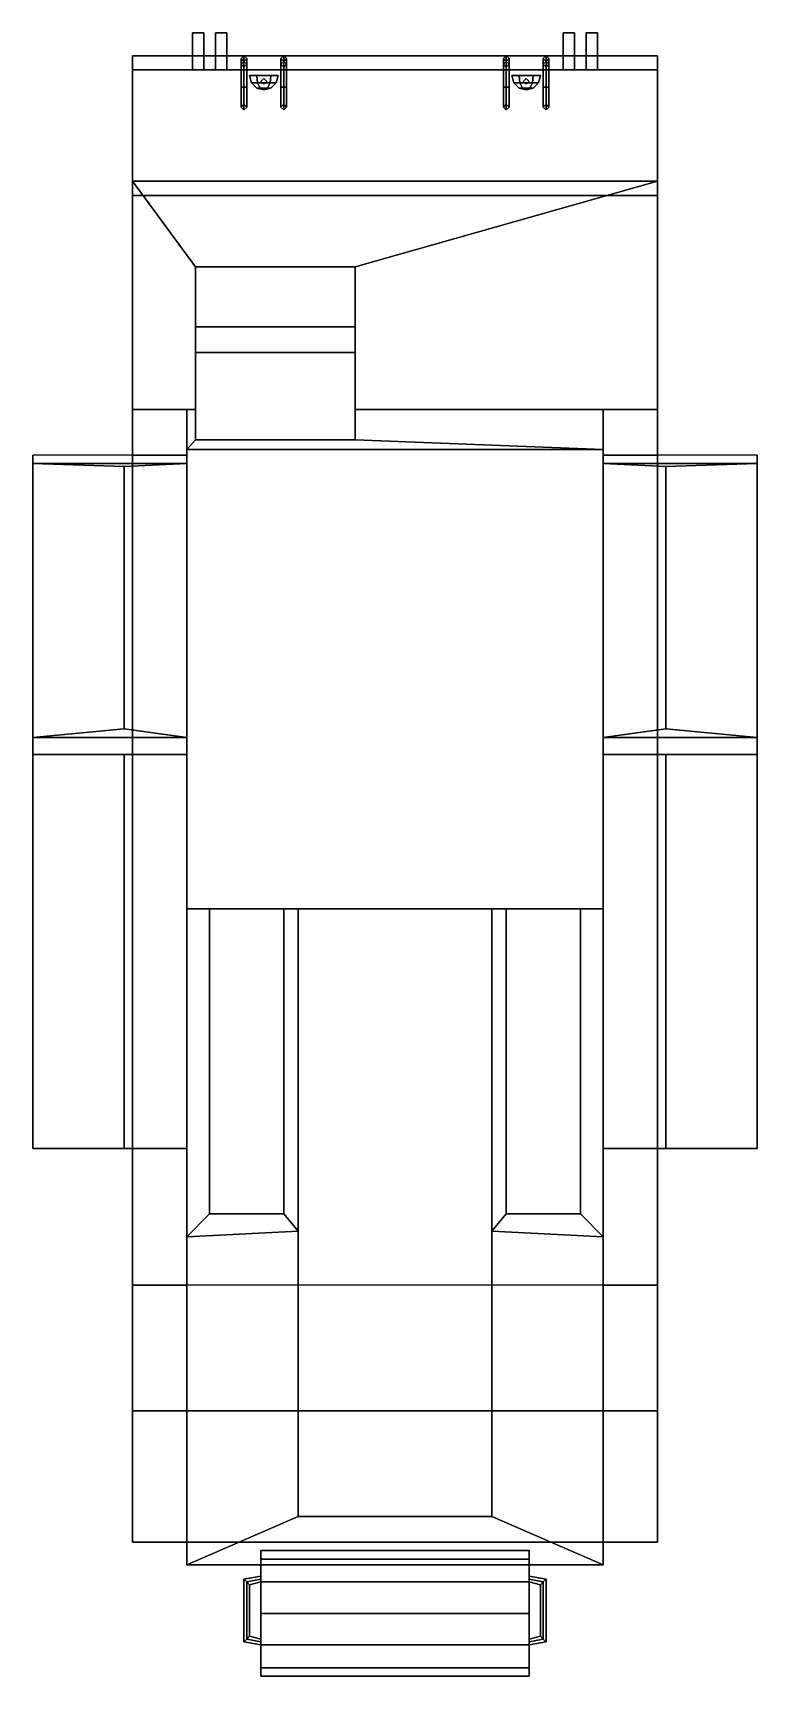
# Model space of a CAD drawing. Extents: x -1.27 to 1.27, y -3.17 to 2.59.
import ezdxf

# ---------------------------------------------------------------- set-up
doc = ezdxf.new("R2010")
doc.units = 0
doc.layers.get('0').update_dxf_attribs({"linetype": 'CONTINUOUS'})

msp = doc.modelspace()

# ---------------------------------------------------------------- linework, layer by layer
for points in [[(-0.71, 2.59, 0.64), (-0.71, 2.46, 0.58), (-0.71, 2.51, 0.82), (-0.71, 2.59, 0.78)], [(-0.67, 2.59, 0.78), (-0.67, 2.59, 0.64), (-0.71, 2.59, 0.64), (-0.71, 2.59, 0.78)], [(-0.71, 2.59, 0.78), (-0.71, 2.51, 0.82), (-0.67, 2.51, 0.82), (-0.67, 2.59, 0.78)], [(-0.67, 2.59, 0.64), (-0.67, 2.46, 0.58), (-0.71, 2.46, 0.58), (-0.71, 2.59, 0.64)], [(-0.67, 2.51, 0.82), (-0.67, 2.46, 0.58), (-0.67, 2.59, 0.64), (-0.67, 2.59, 0.78)], [(-0.59, 2.59, 0.64), (-0.59, 2.46, 0.58), (-0.63, 2.46, 0.58), (-0.63, 2.59, 0.64)], [(-0.63, 2.59, 0.78), (-0.63, 2.51, 0.82), (-0.59, 2.51, 0.82), (-0.59, 2.59, 0.78)], [(-0.59, 2.59, 0.78), (-0.59, 2.59, 0.64), (-0.63, 2.59, 0.64), (-0.63, 2.59, 0.78)], [(-0.63, 2.59, 0.64), (-0.63, 2.46, 0.58), (-0.63, 2.51, 0.82), (-0.63, 2.59, 0.78)], [(-0.59, 2.51, 0.82), (-0.59, 2.46, 0.58), (-0.59, 2.59, 0.64), (-0.59, 2.59, 0.78)], [(0.59, 2.59, 0.64), (0.59, 2.46, 0.58), (0.59, 2.51, 0.82), (0.59, 2.59, 0.78)], [(0.59, 2.59, 0.78), (0.59, 2.51, 0.82), (0.63, 2.51, 0.82), (0.63, 2.59, 0.78)], [(0.63, 2.59, 0.78), (0.63, 2.59, 0.64), (0.59, 2.59, 0.64), (0.59, 2.59, 0.78)], [(0.63, 2.59, 0.64), (0.63, 2.46, 0.58), (0.59, 2.46, 0.58), (0.59, 2.59, 0.64)], [(0.63, 2.51, 0.82), (0.63, 2.46, 0.58), (0.63, 2.59, 0.64), (0.63, 2.59, 0.78)], [(0.67, 2.59, 0.64), (0.67, 2.46, 0.58), (0.67, 2.51, 0.82), (0.67, 2.59, 0.78)], [(0.71, 2.59, 0.78), (0.71, 2.59, 0.64), (0.67, 2.59, 0.64), (0.67, 2.59, 0.78)], [(0.67, 2.59, 0.78), (0.67, 2.51, 0.82), (0.71, 2.51, 0.82), (0.71, 2.59, 0.78)], [(0.71, 2.59, 0.64), (0.71, 2.46, 0.58), (0.67, 2.46, 0.58), (0.67, 2.59, 0.64)], [(0.71, 2.51, 0.82), (0.71, 2.46, 0.58), (0.71, 2.59, 0.64), (0.71, 2.59, 0.78)], [(-0.92, 2.51, 0.82), (-0.92, -2.7, 0.91), (-0.92, -0.48, 1.08), (-0.92, 2.07, 1.08)], [(0.92, 2.07, 1.08), (0.92, 2.51, 0.82), (-0.92, 2.51, 0.82), (-0.92, 2.07, 1.08)], [(-0.92, 2.46, 0.58), (-0.92, -2.7, 0.47), (-0.92, -2.7, 0.91), (-0.92, 2.51, 0.82)], [(0.92, 2.51, 0.82), (0.92, 2.46, 0.58), (-0.92, 2.46, 0.58), (-0.92, 2.51, 0.82)], [(-0.53, 2.51, 0.82), (-0.54, 2.5, 0.82), (-0.54, 2.48, 1.02), (-0.53, 2.49, 1.03)], [(-0.54, 2.5, 0.82), (-0.53, 2.49, 0.83), (-0.53, 2.47, 1.01), (-0.54, 2.48, 1.02)], [(-0.53, 2.49, 1.03), (-0.54, 2.48, 1.02), (-0.54, 2.4, 1.04), (-0.53, 2.4, 1.05)], [(-0.54, 2.48, 1.02), (-0.53, 2.47, 1.01), (-0.53, 2.4, 1.03), (-0.54, 2.4, 1.04)], [(-0.52, 2.5, 0.82), (-0.53, 2.51, 0.82), (-0.53, 2.49, 1.03), (-0.52, 2.48, 1.02)], [(-0.53, 2.49, 0.83), (-0.52, 2.5, 0.82), (-0.52, 2.48, 1.02), (-0.53, 2.47, 1.01)], [(-0.52, 2.48, 1.02), (-0.53, 2.49, 1.03), (-0.53, 2.4, 1.05), (-0.52, 2.4, 1.04)], [(-0.53, 2.47, 1.01), (-0.52, 2.48, 1.02), (-0.52, 2.4, 1.04), (-0.53, 2.4, 1.03)], [(-0.39, 2.51, 0.82), (-0.4, 2.5, 0.82), (-0.4, 2.48, 1.02), (-0.39, 2.49, 1.03)], [(-0.4, 2.5, 0.82), (-0.39, 2.49, 0.83), (-0.39, 2.47, 1.01), (-0.4, 2.48, 1.02)], [(-0.39, 2.49, 1.03), (-0.4, 2.48, 1.02), (-0.4, 2.4, 1.04), (-0.39, 2.4, 1.05)], [(-0.4, 2.48, 1.02), (-0.39, 2.47, 1.01), (-0.39, 2.4, 1.03), (-0.4, 2.4, 1.04)], [(-0.38, 2.5, 0.82), (-0.39, 2.51, 0.82), (-0.39, 2.49, 1.03), (-0.38, 2.48, 1.02)], [(-0.39, 2.49, 0.83), (-0.38, 2.5, 0.82), (-0.38, 2.48, 1.02), (-0.39, 2.47, 1.01)], [(-0.38, 2.48, 1.02), (-0.39, 2.49, 1.03), (-0.39, 2.4, 1.05), (-0.38, 2.4, 1.04)], [(-0.39, 2.47, 1.01), (-0.38, 2.48, 1.02), (-0.38, 2.4, 1.04), (-0.39, 2.4, 1.03)], [(0.39, 2.51, 0.82), (0.38, 2.5, 0.82), (0.38, 2.48, 1.02), (0.39, 2.49, 1.03)], [(0.38, 2.5, 0.82), (0.39, 2.49, 0.83), (0.39, 2.47, 1.01), (0.38, 2.48, 1.02)], [(0.39, 2.49, 1.03), (0.38, 2.48, 1.02), (0.38, 2.4, 1.04), (0.39, 2.4, 1.05)], [(0.38, 2.48, 1.02), (0.39, 2.47, 1.01), (0.39, 2.4, 1.03), (0.38, 2.4, 1.04)], [(0.4, 2.5, 0.82), (0.39, 2.51, 0.82), (0.39, 2.49, 1.03), (0.4, 2.48, 1.02)], [(0.39, 2.49, 0.83), (0.4, 2.5, 0.82), (0.4, 2.48, 1.02), (0.39, 2.47, 1.01)], [(0.4, 2.48, 1.02), (0.39, 2.49, 1.03), (0.39, 2.4, 1.05), (0.4, 2.4, 1.04)], [(0.39, 2.47, 1.01), (0.4, 2.48, 1.02), (0.4, 2.4, 1.04), (0.39, 2.4, 1.03)], [(0.53, 2.51, 0.82), (0.52, 2.5, 0.82), (0.52, 2.48, 1.02), (0.53, 2.49, 1.03)], [(0.52, 2.5, 0.82), (0.53, 2.49, 0.83), (0.53, 2.47, 1.01), (0.52, 2.48, 1.02)], [(0.53, 2.49, 1.03), (0.52, 2.48, 1.02), (0.52, 2.4, 1.04), (0.53, 2.4, 1.05)], [(0.52, 2.48, 1.02), (0.53, 2.47, 1.01), (0.53, 2.4, 1.03), (0.52, 2.4, 1.04)], [(0.54, 2.5, 0.82), (0.53, 2.51, 0.82), (0.53, 2.49, 1.03), (0.54, 2.48, 1.02)], [(0.53, 2.49, 0.83), (0.54, 2.5, 0.82), (0.54, 2.48, 1.02), (0.53, 2.47, 1.01)], [(0.54, 2.48, 1.02), (0.53, 2.49, 1.03), (0.53, 2.4, 1.05), (0.54, 2.4, 1.04)], [(0.53, 2.47, 1.01), (0.54, 2.48, 1.02), (0.54, 2.4, 1.04), (0.53, 2.4, 1.03)], [(0.92, -0.48, 1.08), (0.92, -2.7, 0.91), (0.92, 2.51, 0.82), (0.92, 2.07, 1.08)], [(0.92, -2.7, 0.91), (0.92, -2.7, 0.47), (0.92, 2.46, 0.58), (0.92, 2.51, 0.82)], [(0.92, 2.46, 0.58), (0.92, 2.02, 0.34), (-0.92, 2.02, 0.34), (-0.92, 2.46, 0.58)], [(-0.92, 2.02, 0.34), (-0.92, -2.24, 0.34), (-0.92, -2.7, 0.47), (-0.92, 2.46, 0.58)], [(-0.41, 2.44, 0.96), (-0.435, 2.44, 0.9167), (-0.485, 2.44, 0.9167), (-0.51, 2.44, 0.96)], [(-0.435, 2.44, 1.0033), (-0.41, 2.44, 0.96), (-0.51, 2.44, 0.96), (-0.485, 2.44, 1.0033)], [(-0.4817, 2.415, 0.9975), (-0.485, 2.44, 1.0033), (-0.51, 2.44, 0.96), (-0.5033, 2.415, 0.96)], [(-0.5033, 2.415, 0.96), (-0.51, 2.44, 0.96), (-0.485, 2.44, 0.9167), (-0.4817, 2.415, 0.9225)], [(-0.4383, 2.415, 0.9975), (-0.435, 2.44, 1.0033), (-0.485, 2.44, 1.0033), (-0.4817, 2.415, 0.9975)], [(-0.4817, 2.415, 0.9225), (-0.485, 2.44, 0.9167), (-0.435, 2.44, 0.9167), (-0.4383, 2.415, 0.9225)], [(-0.46, 2.43, 0.86), (-0.47, 2.42, 0.87), (-0.47, 2.42, 0.93), (-0.46, 2.43, 0.92)], [(-0.47, 2.42, 0.87), (-0.46, 2.41, 0.87), (-0.46, 2.41, 0.93), (-0.47, 2.42, 0.93)], [(-0.45, 2.42, 0.87), (-0.46, 2.43, 0.86), (-0.46, 2.43, 0.92), (-0.45, 2.42, 0.93)], [(-0.46, 2.41, 0.87), (-0.45, 2.42, 0.87), (-0.45, 2.42, 0.93), (-0.46, 2.41, 0.93)], [(-0.4167, 2.415, 0.96), (-0.41, 2.44, 0.96), (-0.435, 2.44, 1.0033), (-0.4383, 2.415, 0.9975)], [(-0.4383, 2.415, 0.9225), (-0.435, 2.44, 0.9167), (-0.41, 2.44, 0.96), (-0.4167, 2.415, 0.96)], [(0.4167, 2.415, 0.96), (0.41, 2.44, 0.96), (0.435, 2.44, 0.9167), (0.4383, 2.415, 0.9225)], [(0.4383, 2.415, 0.9975), (0.435, 2.44, 1.0033), (0.41, 2.44, 0.96), (0.4167, 2.415, 0.96)], [(0.485, 2.44, 1.0033), (0.51, 2.44, 0.96), (0.41, 2.44, 0.96), (0.435, 2.44, 1.0033)], [(0.51, 2.44, 0.96), (0.485, 2.44, 0.9167), (0.435, 2.44, 0.9167), (0.41, 2.44, 0.96)], [(0.4383, 2.415, 0.9225), (0.435, 2.44, 0.9167), (0.485, 2.44, 0.9167), (0.4817, 2.415, 0.9225)], [(0.4817, 2.415, 0.9975), (0.485, 2.44, 1.0033), (0.435, 2.44, 1.0033), (0.4383, 2.415, 0.9975)], [(0.46, 2.43, 0.86), (0.45, 2.42, 0.87), (0.45, 2.42, 0.93), (0.46, 2.43, 0.92)], [(0.45, 2.42, 0.87), (0.46, 2.41, 0.87), (0.46, 2.41, 0.93), (0.45, 2.42, 0.93)], [(0.47, 2.42, 0.87), (0.46, 2.43, 0.86), (0.46, 2.43, 0.92), (0.47, 2.42, 0.93)], [(0.46, 2.41, 0.87), (0.47, 2.42, 0.87), (0.47, 2.42, 0.93), (0.46, 2.41, 0.93)], [(0.4817, 2.415, 0.9225), (0.485, 2.44, 0.9167), (0.51, 2.44, 0.96), (0.5033, 2.415, 0.96)], [(0.5033, 2.415, 0.96), (0.51, 2.44, 0.96), (0.485, 2.44, 1.0033), (0.4817, 2.415, 0.9975)], [(0.92, -2.7, 0.47), (0.92, -2.24, 0.34), (0.92, 2.02, 0.34), (0.92, 2.46, 0.58)], [(-0.53, 2.4, 1.05), (-0.54, 2.4, 1.04), (-0.54, 2.33, 0.92), (-0.53, 2.32, 0.93)], [(-0.54, 2.4, 1.04), (-0.53, 2.4, 1.03), (-0.53, 2.34, 0.92), (-0.54, 2.33, 0.92)], [(-0.52, 2.4, 1.04), (-0.53, 2.4, 1.05), (-0.53, 2.32, 0.93), (-0.52, 2.33, 0.92)], [(-0.53, 2.4, 1.03), (-0.52, 2.4, 1.04), (-0.52, 2.33, 0.92), (-0.53, 2.34, 0.92)], [(-0.4725, 2.3967, 0.9817), (-0.4817, 2.415, 0.9975), (-0.5033, 2.415, 0.96), (-0.485, 2.3967, 0.96)], [(-0.485, 2.3967, 0.96), (-0.5033, 2.415, 0.96), (-0.4817, 2.415, 0.9225), (-0.4725, 2.3967, 0.9383)], [(-0.46, 2.39, 0.96), (-0.4725, 2.3967, 0.9817), (-0.485, 2.3967, 0.96), (-0.46, 2.39, 0.96)], [(-0.46, 2.39, 0.96), (-0.485, 2.3967, 0.96), (-0.4725, 2.3967, 0.9383), (-0.46, 2.39, 0.96)], [(-0.4475, 2.3967, 0.9817), (-0.4383, 2.415, 0.9975), (-0.4817, 2.415, 0.9975), (-0.4725, 2.3967, 0.9817)], [(-0.4725, 2.3967, 0.9383), (-0.4817, 2.415, 0.9225), (-0.4383, 2.415, 0.9225), (-0.4475, 2.3967, 0.9383)], [(-0.46, 2.39, 0.96), (-0.4475, 2.3967, 0.9817), (-0.4725, 2.3967, 0.9817), (-0.46, 2.39, 0.96)], [(-0.46, 2.39, 0.96), (-0.4725, 2.3967, 0.9383), (-0.4475, 2.3967, 0.9383), (-0.46, 2.39, 0.96)], [(-0.46, 2.39, 0.96), (-0.435, 2.3967, 0.96), (-0.4475, 2.3967, 0.9817), (-0.46, 2.39, 0.96)], [(-0.46, 2.39, 0.96), (-0.4475, 2.3967, 0.9383), (-0.435, 2.3967, 0.96), (-0.46, 2.39, 0.96)], [(-0.435, 2.3967, 0.96), (-0.4167, 2.415, 0.96), (-0.4383, 2.415, 0.9975), (-0.4475, 2.3967, 0.9817)], [(-0.4475, 2.3967, 0.9383), (-0.4383, 2.415, 0.9225), (-0.4167, 2.415, 0.96), (-0.435, 2.3967, 0.96)], [(-0.39, 2.4, 1.05), (-0.4, 2.4, 1.04), (-0.4, 2.33, 0.92), (-0.39, 2.32, 0.93)], [(-0.4, 2.4, 1.04), (-0.39, 2.4, 1.03), (-0.39, 2.34, 0.92), (-0.4, 2.33, 0.92)], [(-0.38, 2.4, 1.04), (-0.39, 2.4, 1.05), (-0.39, 2.32, 0.93), (-0.38, 2.33, 0.92)], [(-0.39, 2.4, 1.03), (-0.38, 2.4, 1.04), (-0.38, 2.33, 0.92), (-0.39, 2.34, 0.92)], [(0.39, 2.4, 1.05), (0.38, 2.4, 1.04), (0.38, 2.33, 0.92), (0.39, 2.32, 0.93)], [(0.38, 2.4, 1.04), (0.39, 2.4, 1.03), (0.39, 2.34, 0.92), (0.38, 2.33, 0.92)], [(0.4, 2.4, 1.04), (0.39, 2.4, 1.05), (0.39, 2.32, 0.93), (0.4, 2.33, 0.92)], [(0.39, 2.4, 1.03), (0.4, 2.4, 1.04), (0.4, 2.33, 0.92), (0.39, 2.34, 0.92)], [(0.435, 2.3967, 0.96), (0.4167, 2.415, 0.96), (0.4383, 2.415, 0.9225), (0.4475, 2.3967, 0.9383)], [(0.4475, 2.3967, 0.9817), (0.4383, 2.415, 0.9975), (0.4167, 2.415, 0.96), (0.435, 2.3967, 0.96)], [(0.46, 2.39, 0.96), (0.435, 2.3967, 0.96), (0.4475, 2.3967, 0.9383), (0.46, 2.39, 0.96)], [(0.46, 2.39, 0.96), (0.4475, 2.3967, 0.9817), (0.435, 2.3967, 0.96), (0.46, 2.39, 0.96)], [(0.4475, 2.3967, 0.9383), (0.4383, 2.415, 0.9225), (0.4817, 2.415, 0.9225), (0.4725, 2.3967, 0.9383)], [(0.4725, 2.3967, 0.9817), (0.4817, 2.415, 0.9975), (0.4383, 2.415, 0.9975), (0.4475, 2.3967, 0.9817)], [(0.46, 2.39, 0.96), (0.4475, 2.3967, 0.9383), (0.4725, 2.3967, 0.9383), (0.46, 2.39, 0.96)], [(0.46, 2.39, 0.96), (0.4725, 2.3967, 0.9817), (0.4475, 2.3967, 0.9817), (0.46, 2.39, 0.96)], [(0.46, 2.39, 0.96), (0.4725, 2.3967, 0.9383), (0.485, 2.3967, 0.96), (0.46, 2.39, 0.96)], [(0.46, 2.39, 0.96), (0.485, 2.3967, 0.96), (0.4725, 2.3967, 0.9817), (0.46, 2.39, 0.96)], [(0.4725, 2.3967, 0.9383), (0.4817, 2.415, 0.9225), (0.5033, 2.415, 0.96), (0.485, 2.3967, 0.96)], [(0.485, 2.3967, 0.96), (0.5033, 2.415, 0.96), (0.4817, 2.415, 0.9975), (0.4725, 2.3967, 0.9817)], [(0.52, 2.4, 1.04), (0.53, 2.4, 1.03), (0.53, 2.34, 0.92), (0.52, 2.33, 0.92)], [(0.53, 2.4, 1.05), (0.52, 2.4, 1.04), (0.52, 2.33, 0.92), (0.53, 2.32, 0.93)], [(0.53, 2.4, 1.03), (0.54, 2.4, 1.04), (0.54, 2.33, 0.92), (0.53, 2.34, 0.92)], [(0.54, 2.4, 1.04), (0.53, 2.4, 1.05), (0.53, 2.32, 0.93), (0.54, 2.33, 0.92)], [(-0.92, 2.07, 1.08), (-0.7, 1.77, 1.08), (-0.14, 1.77, 1.08), (0.92, 2.07, 1.08)], [(-0.92, 2.07, 1.08), (-0.92, 1.27, 1.08), (-0.7, 1.27, 1.08), (-0.7, 1.77, 1.08)], [(0.92, 2.02, 0.34), (0.92, -2.24, 0.34), (-0.92, -2.24, 0.34), (-0.92, 2.02, 0.34)], [(-0.14, 1.77, 1.08), (-0.14, 1.27, 1.08), (0.92, 1.27, 1.08), (0.92, 2.07, 1.08)], [(-0.7, 1.77, 1.08), (-0.7, 1.27, 1.08), (-0.7, 1.56, 1.38), (-0.7, 1.77, 1.32)], [(-0.7, 1.77, 1.32), (-0.7, 1.56, 1.38), (-0.14, 1.56, 1.38), (-0.14, 1.77, 1.32)], [(-0.14, 1.77, 1.32), (-0.14, 1.77, 1.08), (-0.7, 1.77, 1.08), (-0.7, 1.77, 1.32)], [(-0.14, 1.56, 1.38), (-0.14, 1.27, 1.08), (-0.14, 1.77, 1.08), (-0.14, 1.77, 1.32)], [(-0.7, 1.27, 1.08), (-0.7, 1.1634, 1.3009), (-0.7, 1.47, 1.38), (-0.7, 1.56, 1.38)], [(-0.7, 1.56, 1.38), (-0.7, 1.47, 1.38), (-0.14, 1.47, 1.38), (-0.14, 1.56, 1.38)], [(-0.14, 1.47, 1.38), (-0.14, 1.1634, 1.3009), (-0.14, 1.27, 1.08), (-0.14, 1.56, 1.38)], [(-0.7, 1.47, 1.38), (-0.7, 1.1634, 1.3009), (-0.14, 1.1634, 1.3009), (-0.14, 1.47, 1.38)], [(-0.73, 1.11, 1.08), (-0.73, 1.27, 1.08), (-0.92, 1.27, 1.08), (-0.92, 1.11, 1.08)], [(-0.73, 1.27, 1.08), (-0.73, -0.48, 1.08), (-0.73, -0.48, 1.37), (-0.73, 1.13, 1.37)], [(-0.73, 1.27, 1.08), (-0.73, 1.13, 1.37), (-0.7, 1.1634, 1.3009), (-0.7, 1.27, 1.08)], [(-0.14, 1.27, 1.08), (-0.14, 1.1634, 1.3009), (0.73, 1.13, 1.37), (0.73, 1.27, 1.08)], [(0.73, -0.48, 1.37), (0.73, -0.48, 1.08), (0.73, 1.27, 1.08), (0.73, 1.13, 1.37)], [(0.92, 1.11, 1.08), (0.92, 1.27, 1.08), (0.73, 1.27, 1.08), (0.73, 1.11, 1.08)], [(0.73, 1.13, 1.37), (-0.14, 1.1634, 1.3009), (-0.7, 1.1634, 1.3009), (-0.73, 1.13, 1.37)], [(-0.73, 1.08, 1.31), (-0.73, 1.11, 1.18), (-1.27, 1.11, 1.18), (-1.27, 1.08, 1.31)], [(-1.27, 1.11, 1.18), (-1.27, 0.06, 1.18), (-1.27, 0.12, 1.31), (-1.27, 1.08, 1.31)], [(-0.73, 1.11, 1.18), (-0.73, 1.11, 1.08), (-0.92, 1.11, 1.08), (-0.92, 1.11, 1.18)], [(-0.73, 1.13, 1.37), (-0.73, -0.48, 1.37), (0.73, -0.48, 1.37), (0.73, 1.13, 1.37)], [(1.27, 1.08, 1.31), (1.27, 1.11, 1.18), (0.73, 1.11, 1.18), (0.73, 1.08, 1.31)], [(0.92, 1.11, 1.18), (0.92, 1.11, 1.08), (0.73, 1.11, 1.08), (0.73, 1.11, 1.18)], [(1.27, 0.12, 1.31), (1.27, 0.06, 1.18), (1.27, 1.11, 1.18), (1.27, 1.08, 1.31)], [(-0.95, 1.07, 1.36), (-0.73, 1.08, 1.31), (-1.27, 1.08, 1.31), (-0.95, 1.07, 1.36)], [(-1.27, 1.08, 1.31), (-1.27, 0.12, 1.31), (-0.95, 0.15, 1.36), (-0.95, 1.07, 1.36)], [(-0.95, 0.15, 1.36), (-0.73, 0.12, 1.31), (-0.73, 1.08, 1.31), (-0.95, 1.07, 1.36)], [(0.95, 1.07, 1.36), (1.27, 1.08, 1.31), (0.73, 1.08, 1.31), (0.95, 1.07, 1.36)], [(0.73, 1.08, 1.31), (0.73, 0.12, 1.31), (0.95, 0.15, 1.36), (0.95, 1.07, 1.36)], [(0.95, 0.15, 1.36), (1.27, 0.12, 1.31), (1.27, 1.08, 1.31), (0.95, 1.07, 1.36)], [(0.95, 1.07, 1.36), (0.95, 0.15, 1.36), (0.95, 0.15, 1.36), (0.95, 1.07, 1.36)], [(-0.95, 0.15, 1.36), (-1.27, 0.12, 1.31), (-0.73, 0.12, 1.31), (-0.95, 0.15, 1.36)], [(-1.27, 0.12, 1.31), (-1.27, 0.06, 1.18), (-0.73, 0.06, 1.18), (-0.73, 0.12, 1.31)], [(0.95, 0.15, 1.36), (0.73, 0.12, 1.31), (1.27, 0.12, 1.31), (0.95, 0.15, 1.36)], [(0.73, 0.12, 1.31), (0.73, 0.06, 1.18), (1.27, 0.06, 1.18), (1.27, 0.12, 1.31)], [(-0.95, 0.06, 1.36), (-0.73, 0.06, 1.31), (-1.27, 0.06, 1.31), (-0.95, 0.06, 1.36)], [(-0.73, 0.06, 1.31), (-0.73, 0.06, 1.18), (-1.27, 0.06, 1.18), (-1.27, 0.06, 1.31)], [(-1.27, 0.06, 1.31), (-1.27, -1.32, 1.31), (-0.95, -1.32, 1.36), (-0.95, 0.06, 1.36)], [(-1.27, 0.06, 1.18), (-1.27, -1.32, 1.18), (-1.27, -1.32, 1.31), (-1.27, 0.06, 1.31)], [(-0.95, -1.32, 1.36), (-0.73, -1.32, 1.31), (-0.73, 0.06, 1.31), (-0.95, 0.06, 1.36)], [(-0.73, -1.32, 1.31), (-0.73, -1.32, 1.18), (-0.73, 0.06, 1.18), (-0.73, 0.06, 1.31)], [(0.73, 0.06, 1.31), (0.73, -1.32, 1.31), (0.95, -1.32, 1.36), (0.95, 0.06, 1.36)], [(0.95, 0.06, 1.36), (1.27, 0.06, 1.31), (0.73, 0.06, 1.31), (0.95, 0.06, 1.36)], [(1.27, 0.06, 1.31), (1.27, 0.06, 1.18), (0.73, 0.06, 1.18), (0.73, 0.06, 1.31)], [(0.73, 0.06, 1.18), (0.73, -1.32, 1.18), (0.73, -1.32, 1.31), (0.73, 0.06, 1.31)], [(0.95, 0.06, 1.36), (0.95, -1.32, 1.36), (0.95, -1.32, 1.36), (0.95, 0.06, 1.36)], [(0.95, -1.32, 1.36), (1.27, -1.32, 1.31), (1.27, 0.06, 1.31), (0.95, 0.06, 1.36)], [(1.27, -1.32, 1.31), (1.27, -1.32, 1.18), (1.27, 0.06, 1.18), (1.27, 0.06, 1.31)], [(-0.92, -0.48, 1.08), (-0.92, -2.7, 0.91), (-0.92, -1.8, 1.14), (-0.92, -0.48, 1.14)], [(-0.73, -0.48, 1.14), (-0.73, -0.48, 1.14), (-0.6592, -0.48, 1.37), (-0.73, -0.48, 1.37)], [(-0.65, -0.48, 1.4), (-0.73, -0.48, 1.14), (-0.73, -1.63, 1.14), (-0.65, -1.55, 1.4)], [(-0.39, -0.48, 1.4), (-0.375, -0.48, 1.37), (-0.6592, -0.48, 1.37), (-0.65, -0.48, 1.4)], [(-0.39, -1.55, 1.4), (-0.39, -0.48, 1.4), (-0.65, -0.48, 1.4), (-0.65, -1.55, 1.4)], [(-0.34, -1.61, 1.3), (-0.34, -0.48, 1.3), (-0.39, -0.48, 1.4), (-0.39, -1.55, 1.4)], [(-0.375, -0.48, 1.37), (-0.34, -0.48, 1.3), (0.34, -0.48, 1.3), (0.375, -0.48, 1.37)], [(-0.34, -0.48, 1.3), (-0.34, -2.61, 1.3), (0.34, -2.61, 1.3), (0.34, -0.48, 1.3)], [(0.34, -0.48, 1.3), (0.34, -1.61, 1.3), (0.39, -1.55, 1.4), (0.39, -0.48, 1.4)], [(0.65, -0.48, 1.4), (0.6592, -0.48, 1.37), (0.375, -0.48, 1.37), (0.39, -0.48, 1.4)], [(0.39, -0.48, 1.4), (0.39, -1.55, 1.4), (0.65, -1.55, 1.4), (0.65, -0.48, 1.4)], [(0.65, -1.55, 1.4), (0.73, -1.63, 1.14), (0.73, -0.48, 1.14), (0.65, -0.48, 1.4)], [(0.73, -0.48, 1.14), (0.73, -0.48, 1.14), (0.73, -0.48, 1.37), (0.6592, -0.48, 1.37)], [(0.92, -1.8, 1.14), (0.92, -2.7, 0.91), (0.92, -0.48, 1.08), (0.92, -0.48, 1.14)], [(-1.27, -1.32, 1.31), (-1.27, -1.32, 1.18), (-0.73, -1.32, 1.18), (-0.73, -1.32, 1.31)], [(-0.95, -1.32, 1.36), (-1.27, -1.32, 1.31), (-0.73, -1.32, 1.31), (-0.95, -1.32, 1.36)], [(-0.92, -1.32, 1.14), (-0.92, -1.8, 1.14), (-0.73, -1.8, 1.14), (-0.73, -1.32, 1.14)], [(-0.92, -1.32, 1.18), (-0.92, -1.32, 1.14), (-0.73, -1.32, 1.14), (-0.73, -1.32, 1.18)], [(0.73, -1.32, 1.14), (0.73, -1.8, 1.14), (0.92, -1.8, 1.14), (0.92, -1.32, 1.14)], [(0.95, -1.32, 1.36), (0.73, -1.32, 1.31), (1.27, -1.32, 1.31), (0.95, -1.32, 1.36)], [(0.73, -1.32, 1.31), (0.73, -1.32, 1.18), (1.27, -1.32, 1.18), (1.27, -1.32, 1.31)], [(0.73, -1.32, 1.18), (0.73, -1.32, 1.14), (0.92, -1.32, 1.14), (0.92, -1.32, 1.18)], [(-0.65, -1.55, 1.4), (-0.73, -1.63, 1.14), (-0.34, -1.61, 1.3), (-0.39, -1.55, 1.4)], [(0.39, -1.55, 1.4), (0.34, -1.61, 1.3), (0.73, -1.63, 1.14), (0.65, -1.55, 1.4)], [(-0.73, -1.63, 1.14), (-0.73, -2.78, 1.14), (-0.34, -2.61, 1.3), (-0.34, -1.61, 1.3)], [(0.34, -2.61, 1.3), (0.73, -2.78, 1.14), (0.73, -1.63, 1.14), (0.34, -1.61, 1.3)], [(-0.92, -1.8, 1.14), (-0.92, -2.7, 0.91), (-0.73, -2.7, 0.91), (-0.73, -1.8, 1.14)], [(-0.73, -2.7, 0.91), (-0.73, -2.78, 0.89), (-0.73, -2.78, 1.14), (-0.73, -1.8, 1.14)], [(-0.73, -1.8, 1.14), (-0.73, -2.78, 1.14), (0.73, -2.78, 1.14), (0.73, -1.8, 1.14)], [(0.73, -2.78, 1.14), (0.73, -2.78, 0.89), (0.73, -2.7, 0.91), (0.73, -1.8, 1.14)], [(0.73, -1.8, 1.14), (0.73, -2.7, 0.91), (0.92, -2.7, 0.91), (0.92, -1.8, 1.14)], [(-0.92, -2.7, 0.47), (-0.92, -2.24, 0.34), (0.92, -2.24, 0.34), (0.92, -2.7, 0.47)], [(-0.34, -2.61, 1.3), (-0.73, -2.78, 1.14), (0.73, -2.78, 1.14), (0.34, -2.61, 1.3)], [(-0.92, -2.7, 0.91), (-0.92, -2.7, 0.47), (0.92, -2.7, 0.47), (0.92, -2.7, 0.91)], [(0.73, -2.7, 0.89), (0.73, -2.78, 0.89), (-0.73, -2.78, 0.89), (-0.73, -2.7, 0.89)], [(-0.73, -2.7, 0.89), (-0.73, -2.78, 0.89), (-0.73, -2.78, 0.89), (-0.73, -2.7, 0.91)], [(0.73, -2.7, 0.91), (0.73, -2.7, 0.91), (0.73, -2.78, 0.89), (0.73, -2.7, 0.89)], [(0.47, -2.7595, 1.37), (0.47, -2.73, 1.26), (-0.47, -2.73, 1.26), (-0.47, -2.7595, 1.37)], [(0.47, -2.73, 1.26), (0.47, -2.7595, 1.15), (-0.47, -2.7595, 1.15), (-0.47, -2.73, 1.26)], [(-0.47, -3.06, 1.4505), (-0.47, -2.7595, 1.37), (-0.47, -2.73, 1.26), (-0.47, -3.1405, 1.37)], [(-0.47, -3.1405, 1.37), (-0.47, -2.73, 1.26), (-0.47, -2.7595, 1.15), (-0.47, -3.17, 1.26)], [(0.47, -2.84, 1.4505), (0.47, -2.7595, 1.37), (-0.47, -2.7595, 1.37), (-0.47, -2.84, 1.4505)], [(0.47, -2.7595, 1.15), (0.47, -2.84, 1.0695), (-0.47, -2.84, 1.0695), (-0.47, -2.7595, 1.15)], [(-0.47, -2.95, 1.48), (-0.47, -2.84, 1.4505), (-0.47, -2.7595, 1.37), (-0.47, -3.06, 1.4505)], [(-0.47, -3.17, 1.26), (-0.47, -2.7595, 1.15), (-0.47, -2.84, 1.0695), (-0.47, -3.1405, 1.15)], [(0.47, -2.73, 1.26), (0.47, -3.1405, 1.15), (0.47, -3.06, 1.0695), (0.47, -2.7595, 1.15)], [(0.47, -2.7595, 1.37), (0.47, -3.17, 1.26), (0.47, -3.1405, 1.15), (0.47, -2.73, 1.26)], [(0.47, -2.7595, 1.15), (0.47, -3.06, 1.0695), (0.47, -2.95, 1.04), (0.47, -2.84, 1.0695)], [(0.47, -2.84, 1.4505), (0.47, -3.1405, 1.37), (0.47, -3.17, 1.26), (0.47, -2.7595, 1.37)], [(-0.73, -2.78, 1.14), (-0.73, -2.78, 0.89), (0.73, -2.78, 0.89), (0.73, -2.78, 1.14)], [(-0.47, -2.83, 1.33), (-0.47, -2.82, 1.32), (-0.53, -2.83, 1.36), (-0.52, -2.84, 1.37)], [(-0.47, -2.82, 1.32), (-0.47, -2.83, 1.31), (-0.52, -2.84, 1.35), (-0.53, -2.83, 1.36)], [(0.47, -2.82, 1.32), (0.47, -2.83, 1.33), (0.52, -2.84, 1.37), (0.53, -2.83, 1.36)], [(0.47, -2.83, 1.31), (0.47, -2.82, 1.32), (0.53, -2.83, 1.36), (0.52, -2.84, 1.35)], [(-0.52, -2.84, 1.37), (-0.53, -2.83, 1.36), (-0.53, -3.05, 1.36), (-0.52, -3.04, 1.37)], [(-0.53, -2.83, 1.36), (-0.52, -2.84, 1.35), (-0.52, -3.04, 1.35), (-0.53, -3.05, 1.36)], [(-0.47, -2.84, 1.32), (-0.47, -2.83, 1.33), (-0.52, -2.84, 1.37), (-0.51, -2.85, 1.36)], [(-0.47, -2.83, 1.31), (-0.47, -2.84, 1.32), (-0.51, -2.85, 1.36), (-0.52, -2.84, 1.35)], [(-0.51, -2.85, 1.36), (-0.52, -2.84, 1.37), (-0.52, -3.04, 1.37), (-0.51, -3.03, 1.36)], [(-0.52, -2.84, 1.35), (-0.51, -2.85, 1.36), (-0.51, -3.03, 1.36), (-0.52, -3.04, 1.35)], [(0.47, -2.95, 1.48), (0.47, -2.84, 1.4505), (-0.47, -2.84, 1.4505), (-0.47, -2.95, 1.48)], [(0.47, -2.84, 1.0695), (0.47, -2.95, 1.04), (-0.47, -2.95, 1.04), (-0.47, -2.84, 1.0695)], [(-0.47, -3.1405, 1.15), (-0.47, -2.84, 1.0695), (-0.47, -2.95, 1.04), (-0.47, -3.06, 1.0695)], [(0.47, -2.83, 1.33), (0.47, -2.84, 1.32), (0.51, -2.85, 1.36), (0.52, -2.84, 1.37)], [(0.47, -2.84, 1.32), (0.47, -2.83, 1.31), (0.52, -2.84, 1.35), (0.51, -2.85, 1.36)], [(0.47, -2.95, 1.48), (0.47, -3.06, 1.4505), (0.47, -3.1405, 1.37), (0.47, -2.84, 1.4505)], [(0.51, -3.03, 1.36), (0.52, -3.04, 1.37), (0.52, -2.84, 1.37), (0.51, -2.85, 1.36)], [(0.52, -3.04, 1.35), (0.51, -3.03, 1.36), (0.51, -2.85, 1.36), (0.52, -2.84, 1.35)], [(0.52, -3.04, 1.37), (0.53, -3.05, 1.36), (0.53, -2.83, 1.36), (0.52, -2.84, 1.37)], [(0.53, -3.05, 1.36), (0.52, -3.04, 1.35), (0.52, -2.84, 1.35), (0.53, -2.83, 1.36)], [(0.47, -3.06, 1.4505), (0.47, -2.95, 1.48), (-0.47, -2.95, 1.48), (-0.47, -3.06, 1.4505)], [(0.47, -2.95, 1.04), (0.47, -3.06, 1.0695), (-0.47, -3.06, 1.0695), (-0.47, -2.95, 1.04)], [(-0.47, -3.06, 1.32), (-0.47, -3.05, 1.33), (-0.52, -3.04, 1.37), (-0.53, -3.05, 1.36)], [(-0.47, -3.05, 1.31), (-0.47, -3.06, 1.32), (-0.53, -3.05, 1.36), (-0.52, -3.04, 1.35)], [(-0.47, -3.05, 1.33), (-0.47, -3.04, 1.32), (-0.51, -3.03, 1.36), (-0.52, -3.04, 1.37)], [(-0.47, -3.04, 1.32), (-0.47, -3.05, 1.31), (-0.52, -3.04, 1.35), (-0.51, -3.03, 1.36)], [(0.47, -3.04, 1.32), (0.47, -3.05, 1.33), (0.52, -3.04, 1.37), (0.51, -3.03, 1.36)], [(0.47, -3.05, 1.31), (0.47, -3.04, 1.32), (0.51, -3.03, 1.36), (0.52, -3.04, 1.35)], [(0.47, -3.05, 1.33), (0.47, -3.06, 1.32), (0.53, -3.05, 1.36), (0.52, -3.04, 1.37)], [(0.47, -3.06, 1.32), (0.47, -3.05, 1.31), (0.52, -3.04, 1.35), (0.53, -3.05, 1.36)], [(0.47, -3.1405, 1.37), (0.47, -3.06, 1.4505), (-0.47, -3.06, 1.4505), (-0.47, -3.1405, 1.37)], [(0.47, -3.06, 1.0695), (0.47, -3.1405, 1.15), (-0.47, -3.1405, 1.15), (-0.47, -3.06, 1.0695)], [(0.47, -3.17, 1.26), (0.47, -3.1405, 1.37), (-0.47, -3.1405, 1.37), (-0.47, -3.17, 1.26)], [(0.47, -3.1405, 1.15), (0.47, -3.17, 1.26), (-0.47, -3.17, 1.26), (-0.47, -3.1405, 1.15)]]:
    msp.add_3dface(points)

doc.saveas('drawing.dxf')
